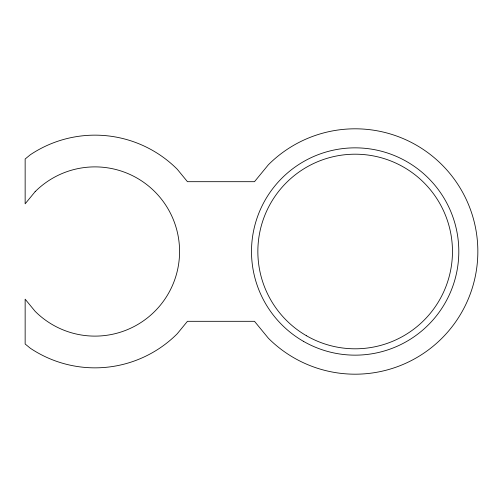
<?xml version="1.0" encoding="UTF-8"?>
<svg xmlns="http://www.w3.org/2000/svg" width="503" height="503" viewBox="0 0 503 503"><rect width="100%" height="100%" fill="white"/><g stroke="black" fill="none" stroke-linecap="round" stroke-linejoin="round"><path stroke-width="0.75" d="M35.128 191.668L25.15 203.822L25.15 159.005L30.318 154.761A116.35 116.35 0 0 1 177.232 169.228L187.456 181.69L254.487 181.69L268.395 164.745A122.694 122.694 0 0 1 441.911 164.745A122.694 122.694 0 0 1 441.911 338.255A122.694 122.694 0 0 1 268.395 338.255L254.487 321.31L187.456 321.31L177.232 333.772A116.35 116.35 0 0 1 30.318 348.239L25.15 343.995L25.15 299.178L35.128 311.332A84.617 84.617 0 0 0 154.792 311.332A84.617 84.617 0 0 0 154.792 191.668A84.617 84.617 0 0 0 35.128 191.668M303.328 341.267A103.656 103.656 0 0 0 458.811 251.5A103.656 103.656 0 0 0 303.328 161.733A103.656 103.656 0 0 0 303.328 341.267M306.503 335.771A97.312 97.312 0 0 0 452.467 251.5A97.312 97.312 0 0 0 306.503 167.229A97.312 97.312 0 0 0 306.503 335.771"/></g></svg>
